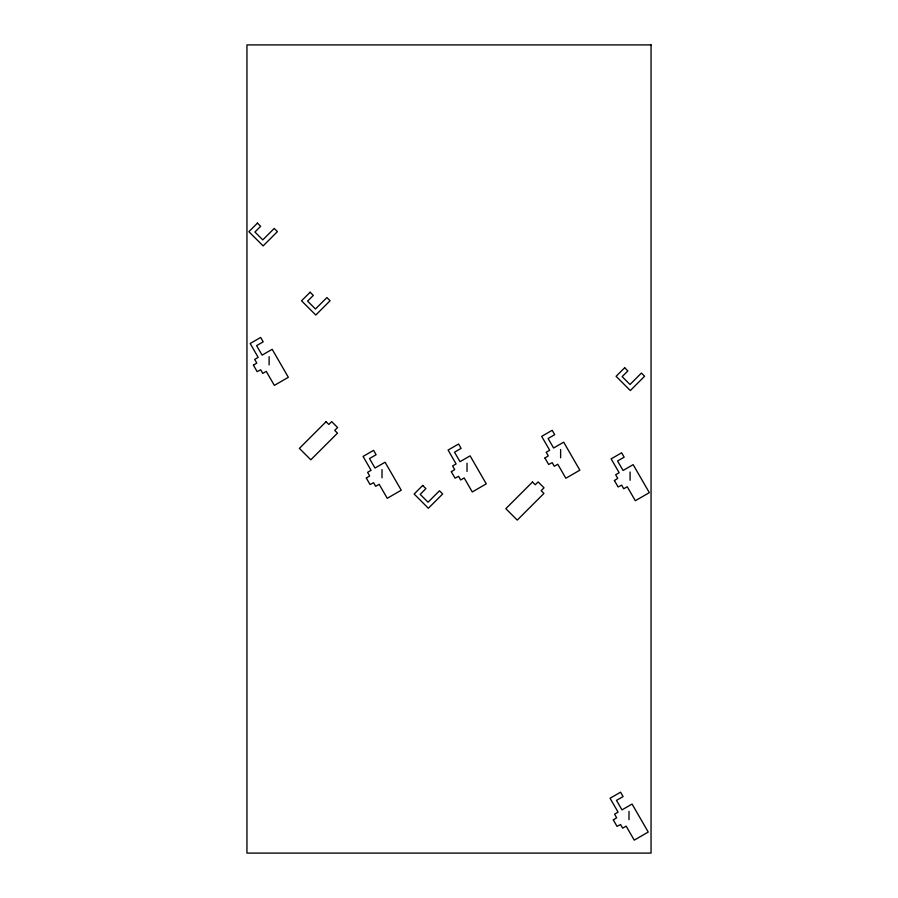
<?xml version="1.0" encoding="UTF-8"?>
<svg xmlns="http://www.w3.org/2000/svg" width="898" height="898" viewBox="0 0 898 898"><rect width="100%" height="100%" fill="white"/><g stroke="black" fill="none" stroke-linecap="round" stroke-linejoin="round"><path stroke-width="1.35" d="M630.082 472.011L630.082 480.273M629.004 811.41L629.004 819.661M560.621 449.516L560.621 457.778M467.027 463.211L467.027 471.472M382.02 469.575L382.02 477.837M269.119 356.663L269.119 364.914M253.427 365.172L257.142 371.626L260.678 369.796L262.766 373.411L266.268 371.39L274.35 385.388L288.348 377.306L272.184 349.311L262.093 355.137L256.603 345.629L263.193 341.824L260.667 337.446L250.172 343.507L258.186 357.393L254.684 359.413L256.772 363.028L253.427 365.172M366.328 478.084L370.043 484.538L373.579 482.709L375.667 486.323L379.169 484.303L387.251 498.3L401.249 490.218L385.085 462.223L374.994 468.049L369.505 458.541L376.094 454.736L373.568 450.358L363.073 456.42L371.087 470.305L367.585 472.326L369.673 475.94L366.339 478.005M451.335 471.731L455.062 478.174L458.597 476.344L460.685 479.97L464.187 477.949L472.269 491.947L486.267 483.865L470.103 455.858L460.012 461.684L454.523 452.188L461.112 448.383L458.586 444.005L448.091 450.066L456.105 463.94L452.603 465.961L454.691 469.587L451.346 471.686M544.929 458.036L548.656 464.479L552.18 462.65L554.268 466.275L557.77 464.255L565.852 478.252L579.85 470.17L563.686 442.175L553.595 448.001L548.106 438.493L554.706 434.688L552.18 430.31L541.674 436.372L549.688 450.257L546.186 452.278L548.274 455.892L544.929 457.991M614.389 480.531L618.116 486.974L621.652 485.144L623.74 488.759L627.242 486.738L635.324 500.736L649.321 492.654L633.157 464.659L623.066 470.485L617.577 460.977L624.166 457.172L621.64 452.805L611.145 458.867L619.16 472.741L615.658 474.761L617.745 478.376L614.389 480.531M613.312 819.919L617.038 826.373L620.574 824.544L622.662 828.158L626.153 826.138L634.235 840.135L648.233 832.053L632.069 804.058L621.977 809.884L616.488 800.376L623.089 796.571L620.563 792.193L610.056 798.255L618.071 812.14L614.58 814.16L616.668 817.775L613.312 819.919M257.457 223.108L248.881 231.684L263.125 245.917L277.403 231.639L274.216 228.44L262.788 239.878L254.931 232.021L260.644 226.307L257.457 223.108M310.124 292.232L301.548 300.808L315.793 315.041L330.082 300.751L326.894 297.564L315.456 308.991L307.599 301.133L313.312 295.42L310.124 292.232M326.064 421.712L299.393 448.383L310.82 459.81L337.491 433.15L334.73 430.378L337.592 427.527L331.688 421.622L328.825 424.473L326.064 421.712M422.7 485.436L414.135 494.012L428.368 508.257L442.658 493.967L439.47 490.779L428.043 502.207L420.185 494.349L425.899 488.635L422.7 485.436M624.671 367.742L616.095 376.318L630.329 390.551L644.618 376.262L641.43 373.074L630.003 384.501L622.146 376.644L627.859 370.93L624.671 367.742M532.492 482.013L505.821 508.683L517.248 520.11L543.919 493.44L541.157 490.678L544.02 487.827L538.115 481.923L535.253 484.774L532.492 482.013M651.05 44.9L246.95 44.9L246.95 853.1L651.05 853.1L651.05 44.9"/></g></svg>
